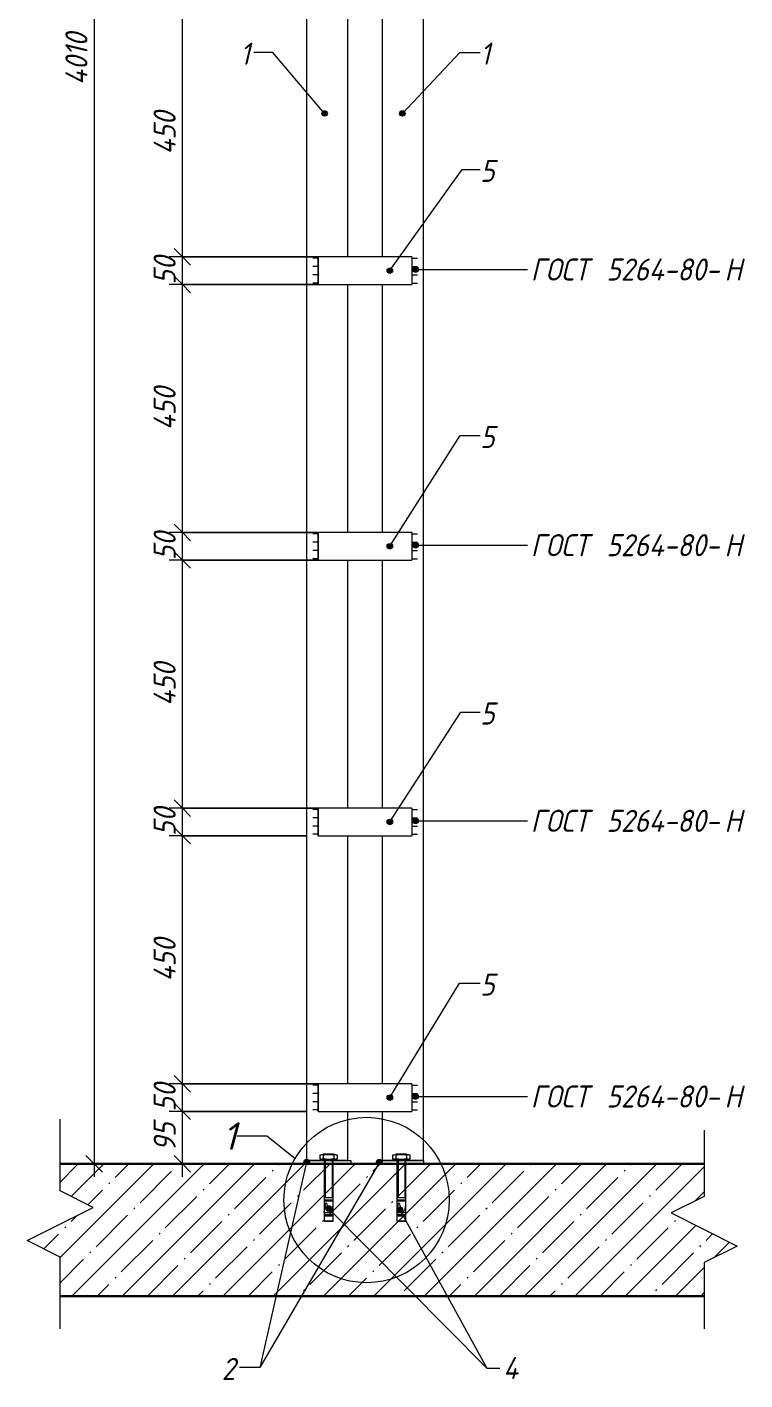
# Model space of a CAD drawing. Header units: millimetres. Extents: x 1214 to 43479, y -809 to 8550.
# Drawn here: x 32069 to 33372, y -522 to 1932 of the extents above; entities that cross this region are included whole.
import ezdxf

# ---------------------------------------------------------------- set-up
doc = ezdxf.new("R2010")
doc.units = ezdxf.units.MM
for name, color, linetype, lineweight in [('A-ANNO-DIMS', 7, 'Continuous', 9), ('A-ANNO-DIMS-20', 7, 'Continuous', 9), ('A-DETL-2', 7, 'Continuous', 5), ('A-DETL-GENF-2', 7, 'Continuous', 5), ('A-FLOR-FNSH-1', 7, 'Continuous', 30), ('A-FLOR-PATT-1', 7, 'Continuous', 5), ('A-GENM', 7, 'Continuous', 9), ('A-GENM-IDEN', 7, 'Continuous', 9), ('G-ANNO-TEXT', 7, 'Continuous', 9)]:
    doc.layers.add(name, color=color, linetype=linetype, lineweight=lineweight)
doc.styles.add('ISOCPEUR_I_4', font='isocpeui.ttf', dxfattribs={"width": 0.9, "height": 40})
doc.styles.add('ISOCPEUR_I_5', font='isocpeui.ttf', dxfattribs={"height": 50})
doc.dimstyles.new('ISO-2_0_0_9К_Средний', dxfattribs={"dimscale": 304.8, "dimtxt": 39.839247, "dimasz": 0.098425, "dimexe": 0.07874, "dimexo": 0, "dimgap": 0, "dimtad": 1, "dimdec": 0, "dimzin": 0, "dimdsep": 46, "dimtxsty": 'ISOCPEUR_I_4', "dimblk1": 'OBLIQUE', "dimblk2": 'OBLIQUE', "dimsah": 1, "dimcen": 0.09, "dimdle": 0.07874, "dimazin": 0, "dimtfac": 1, "dimtdec": 4, "dimtix": 1, "dimtmove": 0, "dimatfit": 3, "dimfxl": 1, "dimtvp": 1, "dimtolj": 1, "dimtzin": 0, "dimarcsym": 2})

# ---------------------------------------------------------------- blocks, each defined once
blk = doc.blocks.new('Фахверк_Влож_Полоса боковая - Полоса_Фахверка-25655111-АР1_1_Ф-14 и Ф-14_1')
at = {"layer": 'A-GENM'}
for p, q in [((-7885, 3465), (-7885, 3515)), ((-7715, 3515), (-7885, 3515)), ((-7715, 3515), (-7715, 3465)), ((-7885, 3465), (-7715, 3465))]:
    blk.add_line(p, q, dxfattribs=at)
blk = doc.blocks.new('Фахверк_Влож_Уголок - Уголок_Фахверка-26867229-АР1_1_Ф-14 и Ф-14_1')
at = {"layer": 'A-GENM'}
for p, q in [((-7694, -124), (-7694, 3850)), ((-7769, 1965), (-7769, 1515)), ((-7769, 1465), (-7769, 1015)), ((-7769, 965), (-7769, 515)), ((-7769, 465), (-7769, 15)), ((-7769, -35), (-7769, -124)), ((-7694, -124), (-7769, -124))]:
    blk.add_line(p, q, dxfattribs=at)
blk = doc.blocks.new('Фахверк_Влож_Полоса нижняя - Полоса_Фахверка-25617960-АР1_1_Ф-14 и Ф-14_1')
at = {"layer": 'A-GENM'}
for p, q in [((-7774, -130), (-7774, -124)), ((-7774, -124), (-7694, -124)), ((-7694, -124), (-7694, -130))]:
    blk.add_line(p, q, dxfattribs=at)
blk = doc.blocks.new('Фахверк_Влож_Уголок - Уголок_Фахверка-26867230-АР1_1_Ф-14 и Ф-14_1')
at = {"layer": 'A-GENM'}
for p, q in [((-7906, 3850), (-7906, -124)), ((-7831, 1515), (-7831, 1965)), ((-7831, 1015), (-7831, 1465)), ((-7831, 515), (-7831, 965)), ((-7831, 15), (-7831, 465)), ((-7831, -124), (-7831, -35)), ((-7831, -124), (-7906, -124))]:
    blk.add_line(p, q, dxfattribs=at)
blk = doc.blocks.new('DET_L_Линия разрыва1 - М20-27085586-АР1_1_Ф-14 и Ф-14_1')
at = {"layer": 'A-DETL-GENF-2'}
for p, q in [((-8353.1, -179.3), (-8353.1, -49.3)), ((-8293.1, -209.3), (-8353.1, -179.3)), ((-8413.1, -269.3), (-8293.1, -209.3)), ((-8353.1, -299.3), (-8413.1, -269.3)), ((-8353.1, -429.3), (-8353.1, -299.3))]:
    blk.add_line(p, q, dxfattribs=at)
blk = doc.blocks.new('DET_L_Линия разрыва1 - М20-27087749-АР1_1_Ф-14 и Ф-14_1')
at = {"layer": 'A-DETL-GENF-2'}
for p, q in [((-7184.9, -69.3), (-7184.9, -189.3)), ((-7184.9, -189.3), (-7244.9, -219.3)), ((-7244.9, -219.3), (-7124.9, -279.3)), ((-7124.9, -279.3), (-7184.9, -309.3)), ((-7184.9, -309.3), (-7184.9, -429.3))]:
    blk.add_line(p, q, dxfattribs=at)
blk = doc.blocks.new('DIMBLOCK124-АР1_1_Ф-14 и Ф-14_1')
at = {"layer": 'A-ANNO-DIMS-20', "lineweight": 20}
for p, q in [((32351.1, -35), (32336.1, -20)), ((32351.1, -35), (32366.1, -50)), ((32351.1, -130), (32336.1, -115)), ((32351.1, -130), (32366.1, -145))]:
    blk.add_line(p, q, dxfattribs=at)
at = {"layer": 'A-ANNO-DIMS-20'}
for p, q in [((32576.5, -35), (32327.1, -35)), ((32351.1, -154), (32351.1, -35)), ((32351.1, -35), (32576.5, -35)), ((32329.9, -130), (32375.1, -130)), ((32351.1, -130), (32329.9, -130))]:
    blk.add_line(p, q, dxfattribs=at)
at = {"layer": 'A-ANNO-DIMS-20', "color": 0, "insert": (32298.9, -107.8), "char_height": 40, "width": 60.678, "attachment_point": 1, "rotation": 90, "line_spacing_factor": 1.149209, "style": 'ISOCPEUR_I_4'}
blk.add_mtext('95', dxfattribs=at)
blk = doc.blocks.new('_Oblique')
at = {"color": 0, "linetype": 'ByBlock', "lineweight": -2}
blk.add_line((-0.5, -0.5), (0.5, 0.5), dxfattribs=at)
blk = doc.blocks.new('DIMBLOCK125-АР1_1_Ф-14 и Ф-14_1')
at = {"layer": 'A-ANNO-DIMS-20', "lineweight": 20}
for p, q in [((32351.1, 15), (32336.1, 30)), ((32351.1, 15), (32366.1, 0)), ((32351.1, -35), (32336.1, -20)), ((32351.1, -35), (32366.1, -50))]:
    blk.add_line(p, q, dxfattribs=at)
at = {"layer": 'A-ANNO-DIMS-20'}
for p, q in [((32597.5, 15), (32327.1, 15)), ((32351.1, -35), (32351.1, 15)), ((32351.1, 15), (32597.5, 15)), ((32576.5, -35), (32327.1, -35)), ((32351.1, -35), (32576.5, -35))]:
    blk.add_line(p, q, dxfattribs=at)
at = {"layer": 'A-ANNO-DIMS-20', "color": 0, "insert": (32298.9, -35.3), "char_height": 40, "width": 60.678, "attachment_point": 1, "rotation": 90, "line_spacing_factor": 1.149209, "style": 'ISOCPEUR_I_4'}
blk.add_mtext('50', dxfattribs=at)
blk = doc.blocks.new('DIMBLOCK126-АР1_1_Ф-14 и Ф-14_1')
at = {"layer": 'A-ANNO-DIMS-20', "lineweight": 20}
for p, q in [((32351.1, 465), (32336.1, 480)), ((32351.1, 465), (32366.1, 450)), ((32351.1, 15), (32336.1, 30)), ((32351.1, 15), (32366.1, 0))]:
    blk.add_line(p, q, dxfattribs=at)
at = {"layer": 'A-ANNO-DIMS-20'}
for p, q in [((32576.5, 465), (32327.1, 465)), ((32351.1, 15), (32351.1, 465)), ((32351.1, 465), (32576.5, 465)), ((32597.5, 15), (32327.1, 15)), ((32351.1, 15), (32597.5, 15))]:
    blk.add_line(p, q, dxfattribs=at)
at = {"layer": 'A-ANNO-DIMS-20', "color": 0, "insert": (32298.9, 200.5), "char_height": 40, "width": 94.695, "attachment_point": 1, "rotation": 90, "line_spacing_factor": 1.149209, "style": 'ISOCPEUR_I_4'}
blk.add_mtext('450', dxfattribs=at)
blk = doc.blocks.new('DIMBLOCK127-АР1_1_Ф-14 и Ф-14_1')
at = {"layer": 'A-ANNO-DIMS-20', "lineweight": 20}
for p, q in [((32351.1, 515), (32336.1, 530)), ((32351.1, 515), (32366.1, 500)), ((32351.1, 465), (32336.1, 480)), ((32351.1, 465), (32366.1, 450))]:
    blk.add_line(p, q, dxfattribs=at)
at = {"layer": 'A-ANNO-DIMS-20'}
for p, q in [((32597.5, 515), (32327.1, 515)), ((32351.1, 465), (32351.1, 515)), ((32351.1, 515), (32597.5, 515)), ((32576.5, 465), (32327.1, 465)), ((32351.1, 465), (32576.5, 465))]:
    blk.add_line(p, q, dxfattribs=at)
at = {"layer": 'A-ANNO-DIMS-20', "color": 0, "insert": (32298.9, 464.7), "char_height": 40, "width": 60.678, "attachment_point": 1, "rotation": 90, "line_spacing_factor": 1.149209, "style": 'ISOCPEUR_I_4'}
blk.add_mtext('50', dxfattribs=at)
blk = doc.blocks.new('DIMBLOCK128-АР1_1_Ф-14 и Ф-14_1')
at = {"layer": 'A-ANNO-DIMS-20'}
for p, q in [((32597.5, 965), (32327.1, 965)), ((32351.1, 515), (32351.1, 965)), ((32351.1, 965), (32597.5, 965)), ((32597.5, 515), (32327.1, 515)), ((32351.1, 515), (32597.5, 515))]:
    blk.add_line(p, q, dxfattribs=at)
at = {"layer": 'A-ANNO-DIMS-20', "lineweight": 20}
for p, q in [((32351.1, 965), (32336.1, 980)), ((32351.1, 965), (32366.1, 950)), ((32351.1, 515), (32336.1, 530)), ((32351.1, 515), (32366.1, 500))]:
    blk.add_line(p, q, dxfattribs=at)
at = {"layer": 'A-ANNO-DIMS-20', "color": 0, "insert": (32298.9, 700.5), "char_height": 40, "width": 94.695, "attachment_point": 1, "rotation": 90, "line_spacing_factor": 1.149209, "style": 'ISOCPEUR_I_4'}
blk.add_mtext('450', dxfattribs=at)
blk = doc.blocks.new('DIMBLOCK129-АР1_1_Ф-14 и Ф-14_1')
at = {"layer": 'A-ANNO-DIMS-20'}
for p, q in [((32597.5, 1015), (32327.1, 1015)), ((32351.1, 965), (32351.1, 1015)), ((32351.1, 1015), (32597.5, 1015)), ((32597.5, 965), (32327.1, 965)), ((32351.1, 965), (32597.5, 965))]:
    blk.add_line(p, q, dxfattribs=at)
at = {"layer": 'A-ANNO-DIMS-20', "lineweight": 20}
for p, q in [((32351.1, 1015), (32336.1, 1030)), ((32351.1, 1015), (32366.1, 1000)), ((32351.1, 965), (32336.1, 980)), ((32351.1, 965), (32366.1, 950))]:
    blk.add_line(p, q, dxfattribs=at)
at = {"layer": 'A-ANNO-DIMS-20', "color": 0, "insert": (32298.9, 964.7), "char_height": 40, "width": 60.678, "attachment_point": 1, "rotation": 90, "line_spacing_factor": 1.149209, "style": 'ISOCPEUR_I_4'}
blk.add_mtext('50', dxfattribs=at)
blk = doc.blocks.new('DIMBLOCK130-АР1_1_Ф-14 и Ф-14_1')
at = {"layer": 'A-ANNO-DIMS-20', "lineweight": 20}
for p, q in [((32351.1, 1465), (32336.1, 1480)), ((32351.1, 1465), (32366.1, 1450)), ((32351.1, 1015), (32336.1, 1030)), ((32351.1, 1015), (32366.1, 1000))]:
    blk.add_line(p, q, dxfattribs=at)
at = {"layer": 'A-ANNO-DIMS-20'}
for p, q in [((32597.5, 1465), (32327.1, 1465)), ((32351.1, 1015), (32351.1, 1465)), ((32351.1, 1465), (32597.5, 1465)), ((32597.5, 1015), (32327.1, 1015)), ((32351.1, 1015), (32597.5, 1015))]:
    blk.add_line(p, q, dxfattribs=at)
at = {"layer": 'A-ANNO-DIMS-20', "color": 0, "insert": (32298.9, 1200.5), "char_height": 40, "width": 94.695, "attachment_point": 1, "rotation": 90, "line_spacing_factor": 1.149209, "style": 'ISOCPEUR_I_4'}
blk.add_mtext('450', dxfattribs=at)
blk = doc.blocks.new('DIMBLOCK131-АР1_1_Ф-14 и Ф-14_1')
at = {"layer": 'A-ANNO-DIMS-20', "lineweight": 20}
for p, q in [((32351.1, 1515), (32336.1, 1530)), ((32351.1, 1515), (32366.1, 1500)), ((32351.1, 1465), (32336.1, 1480)), ((32351.1, 1465), (32366.1, 1450))]:
    blk.add_line(p, q, dxfattribs=at)
at = {"layer": 'A-ANNO-DIMS-20'}
for p, q in [((32597.5, 1515), (32327.1, 1515)), ((32351.1, 1465), (32351.1, 1515)), ((32351.1, 1515), (32597.5, 1515)), ((32597.5, 1465), (32327.1, 1465)), ((32351.1, 1465), (32597.5, 1465))]:
    blk.add_line(p, q, dxfattribs=at)
at = {"layer": 'A-ANNO-DIMS-20', "color": 0, "insert": (32298.9, 1464.7), "char_height": 40, "width": 60.678, "attachment_point": 1, "rotation": 90, "line_spacing_factor": 1.149209, "style": 'ISOCPEUR_I_4'}
blk.add_mtext('50', dxfattribs=at)
blk = doc.blocks.new('DIMBLOCK132-АР1_1_Ф-14 и Ф-14_1')
at = {"layer": 'A-ANNO-DIMS-20'}
for p, q in [((32597.5, 1965), (32327.1, 1965)), ((32351.1, 1515), (32351.1, 1965)), ((32351.1, 1965), (32597.5, 1965)), ((32597.5, 1515), (32327.1, 1515)), ((32351.1, 1515), (32597.5, 1515))]:
    blk.add_line(p, q, dxfattribs=at)
at = {"layer": 'A-ANNO-DIMS-20', "lineweight": 20}
for p, q in [((32351.1, 1965), (32336.1, 1980)), ((32351.1, 1965), (32366.1, 1950)), ((32351.1, 1515), (32336.1, 1530)), ((32351.1, 1515), (32366.1, 1500))]:
    blk.add_line(p, q, dxfattribs=at)
at = {"layer": 'A-ANNO-DIMS-20', "color": 0, "insert": (32298.9, 1700.5), "char_height": 40, "width": 94.695, "attachment_point": 1, "rotation": 90, "line_spacing_factor": 1.149209, "style": 'ISOCPEUR_I_4'}
blk.add_mtext('450', dxfattribs=at)
blk = doc.blocks.new('DIMBLOCK141-АР1_1_Ф-14 и Ф-14_1')
at = {"layer": 'A-ANNO-DIMS-20'}
for p, q in [((32191.1, 3904), (32191.1, -154)), ((32212.3, 3880), (32167.1, 3880)), ((32191.1, 3880), (32212.3, 3880)), ((32212.3, -130), (32167.1, -130)), ((32191.1, -130), (32212.3, -130))]:
    blk.add_line(p, q, dxfattribs=at)
at = {"layer": 'A-ANNO-DIMS-20', "lineweight": 20}
for p, q in [((32191.1, 3880), (32176.1, 3895)), ((32191.1, 3880), (32206.1, 3865)), ((32191.1, -130), (32176.1, -115)), ((32191.1, -130), (32206.1, -145))]:
    blk.add_line(p, q, dxfattribs=at)
at = {"layer": 'A-ANNO-DIMS-20', "color": 0, "insert": (32138.9, 1826.7), "char_height": 40, "width": 115.84, "attachment_point": 1, "rotation": 90, "line_spacing_factor": 1.149209, "style": 'ISOCPEUR_I_4'}
blk.add_mtext('4010', dxfattribs=at)

msp = doc.modelspace()

# ---------------------------------------------------------------- hatches: boundary and pattern name
at = {"layer": 'A-FLOR-PATT-1'}
h = msp.add_hatch(dxfattribs=at)
h.set_pattern_fill('FP_15', color=256, style=0, pattern_type=2)
h.set_pattern_definition([(45, (32502.6, 4635), (-45.6197, 45.6197), []), (45, (32548.22, 4635), (-45.6197, 45.6197), [80.645, -16.129, 2.682, -13.447])])
h.paths.add_polyline_path([(33176.1893, -370), (33297.59072, -370), (33297.59072, -309.29929), (33357.59072, -279.29929), (33237.59072, -219.29929), (33297.59072, -189.29929), (33297.59072, -130), (32129.33766, -130), (32129.33766, -179.29929), (32189.33766, -209.29929), (32069.33766, -269.29929), (32129.33766, -299.29929), (32129.33766, -370)], flags=0)
at = {"layer": 'A-GENM-IDEN'}
h = msp.add_hatch(color=256, dxfattribs=at)
edge = h.paths.add_edge_path(flags=0)
edge.add_arc((32609.1344, 1775.12841), 5, 0, 360)
h = msp.add_hatch(color=256, dxfattribs=at)
edge = h.paths.add_edge_path(flags=0)
edge.add_arc((32750.16119, 1775.12841), 5, 0, 360)
h = msp.add_hatch(color=256, dxfattribs=at)
edge = h.paths.add_edge_path(flags=0)
edge.add_arc((32727.42769, 1490), 5, 0, 360)
h = msp.add_hatch(color=256, dxfattribs=at)
edge = h.paths.add_edge_path(flags=0)
edge.add_arc((32727.42769, 990), 5, 0, 360)
h = msp.add_hatch(color=256, dxfattribs=at)
edge = h.paths.add_edge_path(flags=0)
edge.add_arc((32727.42769, 490), 5, 0, 360)
h = msp.add_hatch(color=256, dxfattribs=at)
edge = h.paths.add_edge_path(flags=0)
edge.add_arc((32727.42769, -10), 5, 0, 360)
h = msp.add_hatch(color=256, dxfattribs=at)
edge = h.paths.add_edge_path(flags=0)
edge.add_arc((32576.46419, -127), 5, 0, 360)
h = msp.add_hatch(color=256, dxfattribs=at)
edge = h.paths.add_edge_path(flags=0)
edge.add_arc((32708.46419, -127), 5, 0, 360)
at = {"layer": 'G-ANNO-TEXT'}
h = msp.add_hatch(color=256, dxfattribs=at)
edge = h.paths.add_edge_path(flags=0)
edge.add_arc((32773.94133, 1491.99135), 5, 0, 360)
h = msp.add_hatch(color=256, dxfattribs=at)
edge = h.paths.add_edge_path(flags=0)
edge.add_arc((32773.94133, 991.99135), 5, 0, 360)
h = msp.add_hatch(color=256, dxfattribs=at)
edge = h.paths.add_edge_path(flags=0)
edge.add_arc((32773.94133, 491.99135), 5, 0, 360)
h = msp.add_hatch(color=256, dxfattribs=at)
edge = h.paths.add_edge_path(flags=0)
edge.add_arc((32773.94133, -8.00865), 5, 0, 360)
h = msp.add_hatch(color=256, dxfattribs=at)
edge = h.paths.add_edge_path(flags=0)
edge.add_arc((32616.34367, -211.18927), 5, 0, 360)
h = msp.add_hatch(color=256, dxfattribs=at)
edge = h.paths.add_edge_path(flags=0)
edge.add_arc((32745.55886, -213.58522), 5, 0, 360)

# ---------------------------------------------------------------- linework, layer by layer
at = {"layer": 'A-DETL-2'}
for p, q in [((32597.46419, 1512.5), (32587.46419, 1512.5)), ((32597.46419, 1497.5), (32587.46419, 1497.5)), ((32597.46419, 1515), (32597.46419, 1465)), ((32767.46419, 1515), (32767.46419, 1465)), ((32767.46419, 1512.5), (32777.46419, 1512.5)), ((32767.46419, 1497.5), (32777.46419, 1497.5)), ((32597.46419, 1482.5), (32587.46419, 1482.5)), ((32767.46419, 1482.5), (32777.46419, 1482.5)), ((32597.46419, 1467.5), (32587.46419, 1467.5)), ((32767.46419, 1467.5), (32777.46419, 1467.5)), ((32597.46419, 1012.5), (32587.46419, 1012.5)), ((32597.46419, 1015), (32597.46419, 965)), ((32767.46419, 1015), (32767.46419, 965)), ((32767.46419, 1012.5), (32777.46419, 1012.5)), ((32597.46419, 997.5), (32587.46419, 997.5)), ((32597.46419, 982.5), (32587.46419, 982.5)), ((32767.46419, 997.5), (32777.46419, 997.5)), ((32767.46419, 982.5), (32777.46419, 982.5)), ((32597.46419, 967.5), (32587.46419, 967.5)), ((32767.46419, 967.5), (32777.46419, 967.5)), ((32597.46419, 512.5), (32587.46419, 512.5)), ((32597.46419, 497.5), (32587.46419, 497.5)), ((32597.46419, 515), (32597.46419, 465)), ((32767.46419, 515), (32767.46419, 465)), ((32767.46419, 512.5), (32777.46419, 512.5)), ((32767.46419, 497.5), (32777.46419, 497.5)), ((32597.46419, 482.5), (32587.46419, 482.5)), ((32597.46419, 467.5), (32587.46419, 467.5)), ((32767.46419, 482.5), (32777.46419, 482.5)), ((32767.46419, 467.5), (32777.46419, 467.5)), ((32597.46419, 12.5), (32587.46419, 12.5)), ((32597.46419, 15), (32597.46419, -35)), ((32767.46419, 15), (32767.46419, -35)), ((32767.46419, 12.5), (32777.46419, 12.5)), ((32597.46419, -2.5), (32587.46419, -2.5)), ((32597.46419, -17.5), (32587.46419, -17.5)), ((32767.46419, -2.5), (32777.46419, -2.5)), ((32767.46419, -17.5), (32777.46419, -17.5)), ((32597.46419, -32.5), (32587.46419, -32.5)), ((32767.46419, -32.5), (32777.46419, -32.5)), ((32601.05627, -113.60205), (32606.54487, -112.83319)), ((32601.05627, -121.79533), (32601.05627, -113.60205)), ((32606.54487, -122.56419), (32601.05627, -121.79533)), ((32629.13888, -122.56419), (32603.78951, -122.56419)), ((32603.78951, -122.56419), (32603.78951, -124)), ((32626.38351, -112.81573), (32606.54487, -112.81573)), ((32606.54487, -112.81573), (32606.54487, -122.56419)), ((32626.38351, -122.56419), (32606.54487, -122.56419)), ((32626.38351, -122.56419), (32626.38351, -112.81573)), ((32626.38351, -112.83319), (32631.87212, -113.60205)), ((32631.87212, -121.79533), (32626.38351, -122.56419)), ((32629.13888, -124), (32629.13888, -122.56419)), ((32631.87212, -113.60205), (32631.87212, -121.79533)), ((32733.05627, -113.60205), (32738.54487, -112.83319)), ((32733.05627, -121.79533), (32733.05627, -113.60205)), ((32738.54487, -122.56419), (32733.05627, -121.79533)), ((32761.13888, -122.56419), (32735.78951, -122.56419)), ((32735.78951, -122.56419), (32735.78951, -124)), ((32758.38351, -112.81573), (32738.54487, -112.81573)), ((32738.54487, -112.81573), (32738.54487, -122.56419)), ((32758.38351, -122.56419), (32738.54487, -122.56419)), ((32758.38351, -122.56419), (32758.38351, -112.81573)), ((32758.38351, -112.83319), (32763.87212, -113.60205)), ((32763.87212, -121.79533), (32758.38351, -122.56419)), ((32761.13888, -124), (32761.13888, -122.56419)), ((32763.87212, -113.60205), (32763.87212, -121.79533)), ((32629.13888, -124), (32603.78951, -124)), ((32608.19809, -124), (32608.19809, -234)), ((32610.30654, -124), (32610.30654, -191.05768)), ((32610.92061, -124), (32612.96334, -124)), ((32622.62185, -124), (32622.62185, -191.05768)), ((32624.73029, -234), (32624.73029, -124)), ((32761.13888, -124), (32735.78951, -124)), ((32740.19809, -124), (32740.19809, -234)), ((32742.30654, -124), (32742.30654, -191.05768)), ((32742.92061, -124), (32744.96334, -124)), ((32754.62185, -124), (32754.62185, -191.05768)), ((32756.73029, -234), (32756.73029, -124)), ((32608.19809, -191.05768), (32624.73029, -191.05768)), ((32608.19809, -195.19073), (32624.73029, -195.19073)), ((32610.26462, -195.19073), (32610.26462, -197.25726)), ((32610.35334, -195.19073), (32610.35334, -197.25726)), ((32740.19809, -191.05768), (32756.73029, -191.05768)), ((32740.19809, -195.19073), (32756.73029, -195.19073)), ((32742.26462, -195.19073), (32742.26462, -197.25726)), ((32742.35334, -195.19073), (32742.35334, -197.25726)), ((32608.19809, -197.25726), (32624.73029, -197.25726)), ((32608.19809, -218.22019), (32624.73029, -218.22019)), ((32740.19809, -197.25726), (32756.73029, -197.25726)), ((32740.19809, -218.22019), (32756.73029, -218.22019)), ((32608.19809, -222.35324), (32624.73029, -222.35324)), ((32624.73029, -234), (32608.19809, -234)), ((32608.19809, -234), (32624.73029, -234)), ((32609.17002, -224.41977), (32623.75836, -224.41977)), ((32740.19809, -222.35324), (32756.73029, -222.35324)), ((32756.73029, -234), (32740.19809, -234)), ((32740.19809, -234), (32756.73029, -234)), ((32741.17002, -224.41977), (32755.75836, -224.41977))]:
    msp.add_line(p, q, dxfattribs=at)
msp.add_circle((32685.3176, -195.82578), 150, dxfattribs=at)
for centre, radius, start, end in [((32604.18512, -118.12267), 4.22871, 56.08031185, 137.72360384), ((32604.18512, -117.25725), 4.22871, 222.27639616, 303.91968815), ((32616.46419, -156.53875), 42.8477, 76.61449587, 103.38550413), ((32616.46419, -78.84117), 42.8477, 256.61449587, 283.38550413), ((32628.74326, -118.12267), 4.22871, 42.27639616, 123.91968816), ((32628.74326, -117.25725), 4.22871, 236.08031184, 317.72360384), ((32736.18512, -118.12267), 4.22871, 56.08031185, 137.72360384), ((32736.18512, -117.25725), 4.22871, 222.27639616, 303.91968815), ((32748.46419, -156.53875), 42.8477, 76.61449587, 103.38550413), ((32748.46419, -78.84117), 42.8477, 256.61449587, 283.38550413), ((32760.74326, -118.12267), 4.22871, 42.27639616, 123.91968816), ((32760.74326, -117.25725), 4.22871, 236.08031184, 317.72360384), ((32609.37869, -223.0598), 1.37588, 210.89948546, 261.27655106), ((32623.54969, -223.0598), 1.37588, 278.72344894, 329.10051461), ((32741.37869, -223.0598), 1.37588, 210.89948546, 261.27655106), ((32755.54969, -223.0598), 1.37588, 278.72344894, 329.10051461)]:
    msp.add_arc(centre, radius, start, end, dxfattribs=at)
for points in [[(32608.19809, -218.22019), (32609.37793, -213.50355), (32611.83988, -188.04506), (32615.60095, -225.51719), (32624.73029, -213.52941), (32624.73029, -202.5314)], [(32740.19809, -218.22019), (32741.37793, -213.50355), (32743.83988, -188.04506), (32747.60095, -225.51719), (32756.73029, -213.52941), (32756.73029, -202.5314)]]:
    msp.add_open_spline(points, degree=3, knots=[3.9471277548, 3.9471277548, 3.9471277548, 3.9471277548, 10.0959961781, 20.1294367149, 28.5838158581, 28.5838158581, 28.5838158581, 28.5838158581], dxfattribs=at)
at = {"layer": 'A-FLOR-FNSH-1'}
for p, q in [((33297.59072, -130), (32129.33766, -130)), ((32129.33766, -370), (33297.59072, -370))]:
    msp.add_line(p, q, dxfattribs=at)
at = {"layer": 'A-GENM-IDEN'}
for p, q in [((32515.17019, 1885.90691), (32480.9136, 1885.90691)), ((32609.1344, 1775.12841), (32515.17019, 1885.90691)), ((32750.16119, 1775.12841), (32854.58594, 1885.90691)), ((32854.58594, 1885.90691), (32891.41716, 1885.90691)), ((32727.42769, 1490), (32858.57747, 1673.43549)), ((32858.57747, 1673.43549), (32891.41716, 1673.43549)), ((32727.42769, 990), (32855.19779, 1190.67184)), ((32855.19779, 1190.67184), (32891.41716, 1190.67184)), ((32727.42769, 490), (32856.32435, 689.15098)), ((32856.32435, 689.15098), (32891.41716, 689.15098)), ((32727.42769, -10), (32854.07123, 197.50115)), ((32854.07123, 197.50115), (32891.41716, 197.50115)), ((32708.46419, -127), (32491.55064, -499.69518)), ((32576.46419, -127), (32491.55064, -499.69518)), ((32491.55064, -499.69518), (32454.58237, -499.69518)), ((32491.55064, -499.69518), (32454.58237, -499.69518))]:
    msp.add_line(p, q, dxfattribs=at)
for centre in [(32609.1344, 1775.12841), (32750.16119, 1775.12841), (32727.42769, 1490), (32727.42769, 990), (32727.42769, 490), (32727.42769, -10), (32576.46419, -127), (32708.46419, -127)]:
    msp.add_circle(centre, 5, dxfattribs=at)
at = {"layer": 'G-ANNO-TEXT'}
for p, q in [((32773.94133, 1491.99135), (32977.10324, 1491.99135)), ((32773.94133, 991.99135), (32977.10324, 991.99135)), ((32773.94133, 491.99135), (32977.10324, 491.99135)), ((32773.94133, -8.00865), (32977.10324, -8.00865)), ((32480.7223, -79.91439), (32450.75217, -79.91439)), ((32504.08772, -79.91439), (32480.7223, -79.91439)), ((32555.16247, -120.70557), (32504.08772, -79.91439)), ((32616.34367, -211.18927), (32903.51893, -500.55848)), ((32745.55886, -213.58522), (32903.51893, -500.55848)), ((32903.51893, -500.55848), (32926.96323, -500.55848)), ((32903.51893, -500.55848), (32926.96323, -500.55848))]:
    msp.add_line(p, q, dxfattribs=at)
for centre in [(32773.94133, 1491.99135), (32773.94133, 991.99135), (32773.94133, 491.99135), (32773.94133, -8.00865), (32616.34367, -211.18927), (32745.55886, -213.58522)]:
    msp.add_circle(centre, 5, dxfattribs=at)

# ---------------------------------------------------------------- block references
at = {"layer": 'A-DETL-GENF-2'}
for name in ['DET_L_Линия разрыва1 - М20-27085586-АР1_1_Ф-14 и Ф-14_1', 'DET_L_Линия разрыва1 - М20-27087749-АР1_1_Ф-14 и Ф-14_1']:
    msp.add_blockref(name, (40482.4642, 0), dxfattribs=at)
at = {"layer": 'A-GENM'}
for name, p in [('Фахверк_Влож_Уголок - Уголок_Фахверка-26867230-АР1_1_Ф-14 и Ф-14_1', (40482.4642, 0)), ('Фахверк_Влож_Уголок - Уголок_Фахверка-26867229-АР1_1_Ф-14 и Ф-14_1', (40482.4642, 0)), ('Фахверк_Влож_Полоса боковая - Полоса_Фахверка-25655111-АР1_1_Ф-14 и Ф-14_1', (40482.4642, -2000)), ('Фахверк_Влож_Полоса боковая - Полоса_Фахверка-25655111-АР1_1_Ф-14 и Ф-14_1', (40482.4642, -2500)), ('Фахверк_Влож_Полоса боковая - Полоса_Фахверка-25655111-АР1_1_Ф-14 и Ф-14_1', (40482.4642, -3000)), ('Фахверк_Влож_Полоса боковая - Полоса_Фахверка-25655111-АР1_1_Ф-14 и Ф-14_1', (40482.4642, -3500)), ('Фахверк_Влож_Полоса нижняя - Полоса_Фахверка-25617960-АР1_1_Ф-14 и Ф-14_1', (40350.4642, 0)), ('Фахверк_Влож_Полоса нижняя - Полоса_Фахверка-25617960-АР1_1_Ф-14 и Ф-14_1', (40482.4642, 0))]:
    msp.add_blockref(name, p, dxfattribs=at)

# ---------------------------------------------------------------- texts
at = {"layer": 'A-GENM-IDEN', "char_height": 40, "attachment_point": 1, "style": 'ISOCPEUR_I_4'}
for s, insert, width in [('\\fISOCPEUR|b0|i1|c204|p34|;\\W.9;1', (32455.78772, 1903.42983), 23.0886), ('\\fISOCPEUR|b0|i1|c204|p34|;\\W.9;1', (32891.41716, 1903.42983), 23.0886), ('\\fISOCPEUR|b0|i1|c204|p34|;\\W.9;5', (32891.41716, 1690.9584), 31.746825), ('\\fISOCPEUR|b0|i1|c204|p34|;\\W.9;5', (32891.41716, 1208.19476), 31.746825), ('\\fISOCPEUR|b0|i1|c204|p34|;\\W.9;5', (32891.41716, 706.6739), 31.746825), ('\\fISOCPEUR|b0|i1|c204|p34|;\\W.9;5', (32891.41716, 215.02407), 31.746825), ('\\fISOCPEUR|b0|i1|c204|p34|;\\W.9;2', (32422.4641, -482.17227), 31.746825), ('\\fISOCPEUR|b0|i1|c204|p34|;\\W.9;2', (32422.4641, -482.17227), 31.746825)]:
    msp.add_mtext(s, dxfattribs=dict(at, insert=insert, width=width))
at = {"layer": 'G-ANNO-TEXT', "attachment_point": 1}
for s, insert, char_height, width, style in [('ГОСТ', (32983.10324, 1511.99135), 40, 138.5316, 'ISOCPEUR_I_4'), (' 5264-80-', (33097.40324, 1511.99135), 40, 287.1644625, 'ISOCPEUR_I_4'), ('\\fISOCPEUR|b0|i1|c204|p34|;\\W.9;Н', (33334.33761, 1511.99135), 40, 37.518975, 'ISOCPEUR_I_4'), ('ГОСТ', (32983.10324, 1011.99135), 40, 138.5316, 'ISOCPEUR_I_4'), (' 5264-80-', (33097.40324, 1011.99135), 40, 287.1644625, 'ISOCPEUR_I_4'), ('\\fISOCPEUR|b0|i1|c204|p34|;\\W.9;Н', (33334.33761, 1011.99135), 40, 37.518975, 'ISOCPEUR_I_4'), ('ГОСТ', (32983.10324, 511.99135), 40, 138.5316, 'ISOCPEUR_I_4'), (' 5264-80-', (33097.40324, 511.99135), 40, 287.1644625, 'ISOCPEUR_I_4'), ('\\fISOCPEUR|b0|i1|c204|p34|;\\W.9;Н', (33334.33761, 511.99135), 40, 37.518975, 'ISOCPEUR_I_4'), ('ГОСТ', (32983.10324, 11.99135), 40, 138.5316, 'ISOCPEUR_I_4'), (' 5264-80-', (33097.40324, 11.99135), 40, 287.1644625, 'ISOCPEUR_I_4'), ('\\fISOCPEUR|b0|i1|c204|p34|;\\W.9;Н', (33334.33761, 11.99135), 40, 37.518975, 'ISOCPEUR_I_4'), ('\\fISOCPEUR|b0|i1|c204|p34|;1', (32424.29384, -54.91439), 50, 32.0675, 'ISOCPEUR_I_5'), ('\\fISOCPEUR|b0|i1|c204|p34|;\\W.9;4', (32932.96323, -480.55848), 40, 37.518975, 'ISOCPEUR_I_4')]:
    msp.add_mtext(s, dxfattribs=dict(at, insert=insert, char_height=char_height, width=width, style=style))

# ---------------------------------------------------------------- dimensions: what is measured, and where the dimension line sits
at = {"layer": 'A-ANNO-DIMS'}
for base, p1, p2, override, picture, middle in [((32191.12841, -130), (32212.34161, 3880), (32212.34161, -130), {"dimpost": '<>', "dimfxl": 4010}, 'DIMBLOCK141-АР1_1_Ф-14 и Ф-14_1', (32171.12841, 1875)), ((32351.12841, 1965), (32597.46419, 1515), (32597.46419, 1965), {"dimpost": '<>', "dimfxl": 450}, 'DIMBLOCK132-АР1_1_Ф-14 и Ф-14_1', (32331.12841, 1740)), ((32351.12841, 1515), (32597.46419, 1465), (32597.46419, 1515), {"dimpost": '<>', "dimfxl": 50}, 'DIMBLOCK131-АР1_1_Ф-14 и Ф-14_1', (32331.12841, 1490)), ((32351.12841, 1465), (32597.46419, 1015), (32597.46419, 1465), {"dimpost": '<>', "dimfxl": 450}, 'DIMBLOCK130-АР1_1_Ф-14 и Ф-14_1', (32331.12841, 1240)), ((32351.12841, 1015), (32597.46419, 965), (32597.46419, 1015), {"dimpost": '<>', "dimfxl": 50}, 'DIMBLOCK129-АР1_1_Ф-14 и Ф-14_1', (32331.12841, 990)), ((32351.12841, 965), (32597.46419, 515), (32597.46419, 965), {"dimpost": '<>', "dimfxl": 450}, 'DIMBLOCK128-АР1_1_Ф-14 и Ф-14_1', (32331.12841, 740)), ((32351.12841, 515), (32576.46419, 465), (32597.46419, 515), {"dimpost": '<>', "dimfxl": 54.230987}, 'DIMBLOCK127-АР1_1_Ф-14 и Ф-14_1', (32331.12841, 490)), ((32351.12841, 465), (32597.46419, 15), (32576.46419, 465), {"dimpost": '<>', "dimfxl": 450.489734}, 'DIMBLOCK126-АР1_1_Ф-14 и Ф-14_1', (32331.12841, 240)), ((32351.12841, 15), (32576.46419, -35), (32597.46419, 15), {"dimpost": '<>', "dimfxl": 54.230987}, 'DIMBLOCK125-АР1_1_Ф-14 и Ф-14_1', (32331.12841, -10)), ((32351.12841, -35), (32329.91521, -130), (32576.46419, -35), {"dimpost": '<>', "dimfxl": 264.218474}, 'DIMBLOCK124-АР1_1_Ф-14 и Ф-14_1', (32331.12841, -82.5))]:
    dim = msp.add_linear_dim(base=base, p1=p1, p2=p2, angle=90, dimstyle='ISO-2_0_0_9К_Средний', override=override, dxfattribs=at)
    dim.commit()
    dim.dimension.update_dxf_attribs({"geometry": picture, "text_midpoint": middle})

doc.saveas('drawing.dxf')
